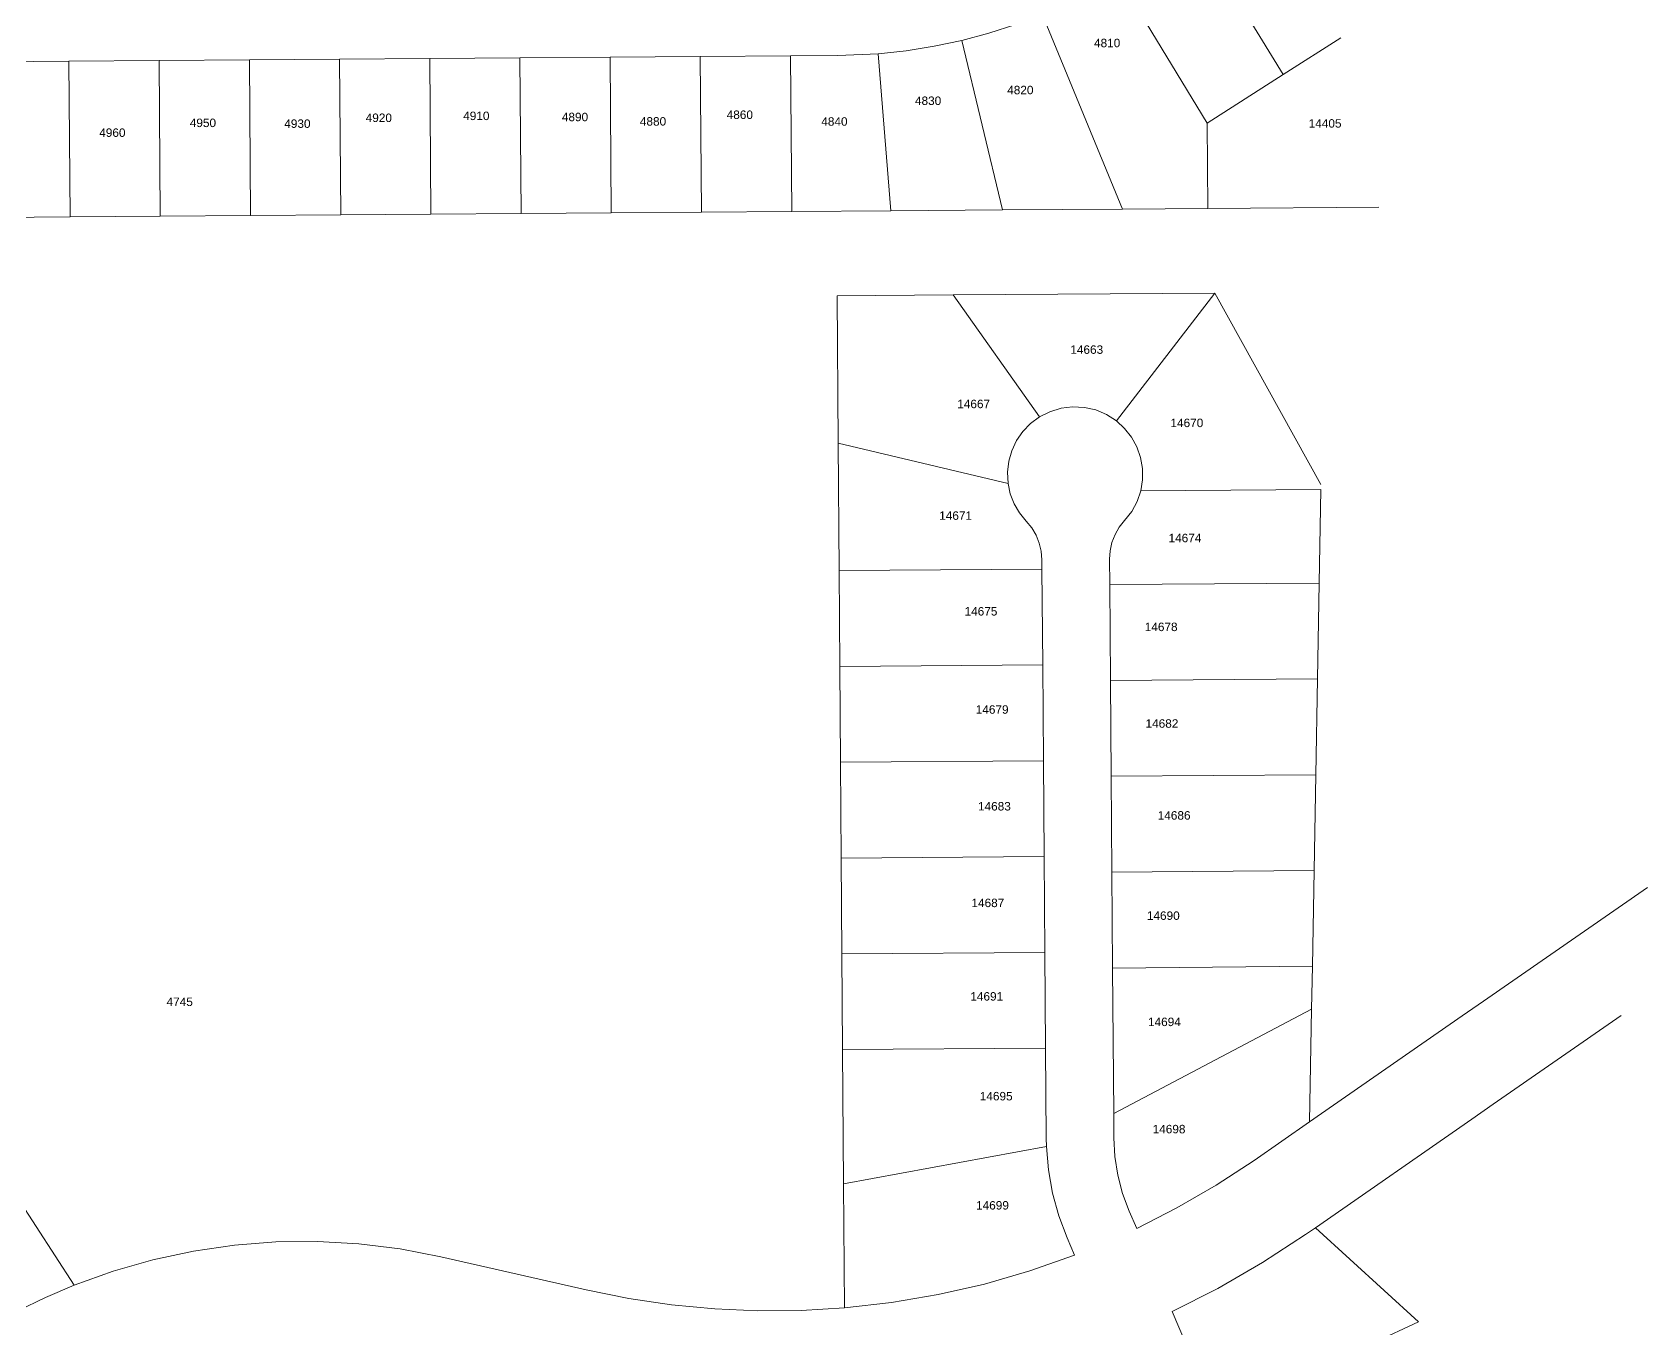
# Model space of a CAD drawing. Header units: feet. Extents: x 865220 to 2843432, y -2240498 to 970288.
# Drawn here: x 2841310 to 2842743, y 962192 to 963342 of the extents above; entities that cross this region are included whole.
import ezdxf
from ezdxf.enums import TextEntityAlignment as Align

# ---------------------------------------------------------------- set-up
doc = ezdxf.new("R2010")
doc.units = ezdxf.units.FT
doc.header["$LTSCALE"] = 0.015
doc.header["$MEASUREMENT"] = 0
doc.layers.add('Dakota County Addresses', color=7, linetype='Continuous')
doc.layers.add('Dakota County Parcels', color=7, linetype='Continuous')
doc.styles.add('Dimensions 100', font='arial.ttf')

# ---------------------------------------------------------------- blocks, each defined once
blk = doc.blocks.new('ACMAP_ANN_TEMPLATE_Dakota County Addresses')
at = {"layer": 'Dakota County Addresses', "style": 'Dimensions 100'}
blk.add_attdef('DakotaCountyAddress', text='', height=50, dxfattribs=at).set_placement((0, 0), align=Align.CENTER)

msp = doc.modelspace()

# ---------------------------------------------------------------- linework, layer by layer
at = {"layer": 'Dakota County Parcels', "lineweight": 5, "ltscale": 100}
for p, q in [((2842419.2, 963304.3), (2842337.5, 963438.7)), ((2842351.7, 963261.3), (2842272.5, 963391.6)), ((2842205.5, 963357.7), (2842276.8, 963185)), ((2842134.1, 963334.5), (2842170.3, 963184.2)), ((2842419.2, 963304.3), (2842470.5, 963336.8)), ((2841262.3, 963315.4), (2841342.3, 963316)), ((2841342.3, 963316), (2841422.3, 963316.6)), ((2841343.4, 963178), (2841342.3, 963316)), ((2841422.3, 963316.6), (2841502.3, 963317.2)), ((2841423.3, 963178.6), (2841422.3, 963316.6)), ((2841502.3, 963317.2), (2841582.3, 963317.8)), ((2841503.3, 963179.2), (2841502.3, 963317.2)), ((2841582.3, 963317.8), (2841662.3, 963318.4)), ((2841583.3, 963179.8), (2841582.3, 963317.8)), ((2841662.3, 963318.4), (2841742.3, 963319)), ((2841663.3, 963180.4), (2841662.3, 963318.4)), ((2841742.3, 963319), (2841822.3, 963319.6)), ((2841743.3, 963181), (2841742.3, 963319)), ((2841822.3, 963319.6), (2841902.2, 963320.2)), ((2841823.3, 963181.6), (2841822.3, 963319.6)), ((2841902.2, 963320.2), (2841982.2, 963320.8)), ((2841903.3, 963182.2), (2841902.2, 963320.2)), ((2841982.2, 963320.8), (2842024.2, 963321.1)), ((2841983.3, 963182.8), (2841982.2, 963320.8)), ((2842024.2, 963321.1), (2842059.9, 963322.7)), ((2842059.9, 963322.7), (2842071.2, 963183.4)), ((2842351.7, 963261.3), (2842419.2, 963304.3)), ((2842352.3, 963185.5), (2842351.7, 963261.3)), ((2842071.2, 963183.4), (2842170.3, 963184.2)), ((2842170.3, 963184.2), (2842276.8, 963185)), ((2842276.8, 963185), (2842352.3, 963185.5)), ((2842352.3, 963185.5), (2842504.1, 963186.7)), ((2841263.4, 963177.4), (2841343.4, 963178)), ((2841343.4, 963178), (2841423.3, 963178.6)), ((2841423.3, 963178.6), (2841503.3, 963179.2)), ((2841503.3, 963179.2), (2841583.3, 963179.8)), ((2841583.3, 963179.8), (2841663.3, 963180.4)), ((2841663.3, 963180.4), (2841743.3, 963181)), ((2841743.3, 963181), (2841823.3, 963181.6)), ((2841823.3, 963181.6), (2841903.3, 963182.2)), ((2841903.3, 963182.2), (2841983.3, 963182.8)), ((2841983.3, 963182.8), (2842071.2, 963183.4)), ((2842023.6, 963108.1), (2842126.6, 963108.8)), ((2842024.5, 962977.4), (2842023.6, 963108.1)), ((2842126.6, 963108.8), (2842358.5, 963110.5)), ((2842126.6, 963108.8), (2842203, 963000.6)), ((2842271.3, 962997.2), (2842358.5, 963110.5)), ((2842358.5, 963110.5), (2842452.7, 962940.7)), ((2842024.5, 962977.4), (2842175.2, 962941.7)), ((2842025.4, 962864.4), (2842024.5, 962977.4)), ((2842292.9, 962935.1), (2842452.6, 962936.2)), ((2842451.2, 962853.3), (2842452.6, 962936.2)), ((2840930.3, 962872.5), (2841346.8, 962230.7)), ((2842205.3, 962865.7), (2842205.3, 962873.9)), ((2842265.4, 962851.9), (2842265.3, 962874.4)), ((2842025.4, 962864.4), (2842205.3, 962865.7)), ((2842026, 962779.4), (2842025.4, 962864.4)), ((2842206, 962780.7), (2842205.3, 962865.7)), ((2842265.4, 962851.9), (2842451.2, 962853.3)), ((2842266.1, 962766.9), (2842265.4, 962851.9)), ((2842449.6, 962768.3), (2842451.2, 962853.3)), ((2842026, 962779.4), (2842206, 962780.7)), ((2842026.6, 962694.4), (2842026, 962779.4)), ((2842206.6, 962695.7), (2842206, 962780.7)), ((2842266.1, 962766.9), (2842449.6, 962768.3)), ((2842266.7, 962681.9), (2842266.1, 962766.9)), ((2842448.1, 962683.3), (2842449.6, 962768.3)), ((2842026.6, 962694.4), (2842206.6, 962695.7)), ((2842027.2, 962609.4), (2842026.6, 962694.4)), ((2842207.2, 962610.8), (2842206.6, 962695.7)), ((2842266.7, 962681.9), (2842448.1, 962683.3)), ((2842446.6, 962598.3), (2842448.1, 962683.3)), ((2842267.3, 962596.9), (2842266.7, 962681.9)), ((2842027.2, 962609.4), (2842207.2, 962610.8)), ((2842027.8, 962524.4), (2842027.2, 962609.4)), ((2842207.8, 962525.8), (2842207.2, 962610.8)), ((2842267.3, 962596.9), (2842446.6, 962598.3)), ((2842267.9, 962511.9), (2842267.3, 962596.9)), ((2842445.1, 962513.4), (2842446.6, 962598.3)), ((2842027.8, 962524.4), (2842207.8, 962525.8)), ((2842208.4, 962440.8), (2842207.8, 962525.8)), ((2842028.5, 962439.5), (2842027.8, 962524.4)), ((2842267.9, 962511.9), (2842445.1, 962513.4)), ((2842268.9, 962383), (2842267.9, 962511.9)), ((2842444.4, 962475.4), (2842445.1, 962513.4)), ((2842268.9, 962383), (2842444.4, 962475.4)), ((2842442.7, 962375.4), (2842444.4, 962475.4)), ((2842028.5, 962439.5), (2842208.4, 962440.8)), ((2842029.3, 962320.5), (2842028.5, 962439.5)), ((2842209, 962360.9), (2842208.4, 962440.8)), ((2842269, 962361.4), (2842268.9, 962383)), ((2842393.4, 962341.2), (2842442.7, 962375.4)), ((2842029.3, 962320.5), (2842209.2, 962353.6)), ((2842209, 962360.9), (2842209.2, 962353.6)), ((2842030.2, 962210.5), (2842029.3, 962320.5)), ((2842282.7, 962296.2), (2842289.3, 962280.8)), ((2842439, 962275.5), (2842447.8, 962281.6)), ((2842447.8, 962281.6), (2842539.3, 962198)), ((2842227.5, 962272.6), (2842234.1, 962257.1)), ((2841672, 962255.8), (2841801.1, 962226.5)), ((2842320.8, 962207.2), (2842360.3, 962115.3)), ((2842360.3, 962115.3), (2842539.3, 962198))]:
    msp.add_line(p, q, dxfattribs=at)
for points in [[(2842134.1, 963334.5), (2842158.3, 963341), (2842182.1, 963348.8), (2842205.5, 963357.7)], [(2842059.9, 963322.7), (2842084.8, 963325.3), (2842109.6, 963329.3), (2842134.1, 963334.5)], [(2842203, 963000.6), (2842195.1, 962994.7), (2842188.3, 962987.7), (2842182.7, 962979.6), (2842178.5, 962970.7), (2842175.9, 962961.3), (2842174.7, 962951.5), (2842175.2, 962941.7)], [(2842271.3, 962997.2), (2842262.6, 963002.8), (2842253, 963006.8), (2842242.9, 963009.1), (2842232.5, 963009.6), (2842222.2, 963008.3), (2842212.3, 963005.3), (2842203, 963000.6)], [(2842292.9, 962935.1), (2842294.5, 962944.9), (2842294.5, 962954.8), (2842292.8, 962964.6), (2842289.5, 962974), (2842284.8, 962982.7), (2842278.6, 962990.5), (2842271.3, 962997.2)], [(2842175.2, 962941.7), (2842177.2, 962932.5), (2842180.6, 962923.6), (2842185.4, 962915.5), (2842191.4, 962908.1)], [(2842278.6, 962908.8), (2842284.9, 962916.7), (2842289.7, 962925.5), (2842292.9, 962935.1)], [(2842205.3, 962873.9), (2842204.6, 962881.5), (2842202.9, 962888.8), (2842200, 962895.8), (2842196.2, 962902.3), (2842191.4, 962908.1)], [(2842278.6, 962908.8), (2842273.9, 962902.9), (2842270.2, 962896.3), (2842267.4, 962889.3), (2842265.8, 962881.9), (2842265.3, 962874.4)], [(2842442.7, 962375.4), (2842578.1, 962469.4), (2842597, 962482.4), (2842742.5, 962583.4)], [(2842447.8, 962281.6), (2842586.7, 962378), (2842605.6, 962391.1), (2842718.9, 962469.7)], [(2842209.2, 962353.6), (2842211, 962332.8), (2842214.7, 962312.2), (2842220.2, 962292.1), (2842227.5, 962272.6)], [(2842269, 962361.4), (2842270, 962344.7), (2842272.6, 962328.1), (2842276.8, 962311.9), (2842282.7, 962296.2)], [(2842289.3, 962280.8), (2842325, 962299.1), (2842359.8, 962319.2), (2842393.4, 962341.2)], [(2841672, 962255.8), (2841635.9, 962262.8), (2841599.4, 962267.3), (2841562.7, 962269.4), (2841525.9, 962269), (2841489.2, 962266.2), (2841452.8, 962260.9), (2841416.8, 962253.2), (2841381.5, 962243.1), (2841346.8, 962230.7)], [(2842320.8, 962207.2), (2842361.4, 962227.8), (2842400.8, 962250.6), (2842439, 962275.5)], [(2842030.2, 962210.5), (2842071.9, 962215.2), (2842113.3, 962222.3), (2842154.2, 962231.6), (2842194.5, 962243.3), (2842234.1, 962257.1)], [(2841346.8, 962230.7), (2841321.5, 962219.8), (2841296.8, 962207.8), (2841272.7, 962194.5)], [(2841801.1, 962226.5), (2841838.8, 962218.9), (2841876.8, 962213.3), (2841915, 962209.7), (2841953.4, 962208), (2841991.8, 962208.2), (2842030.2, 962210.5)]]:
    msp.add_lwpolyline(points, dxfattribs=at)

# ---------------------------------------------------------------- block references
at = {"layer": 'Dakota County Addresses', "lineweight": 5, "ltscale": 100, "xscale": 0.15, "yscale": 0.15, "zscale": 0.15}
for p, values in [((2842263.1, 963328.5), {'DakotaCountyAddress': '4810'}), ((2842104.3, 963277.3), {'DakotaCountyAddress': '4830'}), ((2842186.1, 963286.8), {'DakotaCountyAddress': '4820'}), ((2841703.6, 963263.9), {'DakotaCountyAddress': '4910'}), ((2841791.1, 963262.9), {'DakotaCountyAddress': '4890'}), ((2841937.3, 963264.9), {'DakotaCountyAddress': '4860'}), ((2841380.8, 963249), {'DakotaCountyAddress': '4960'}), ((2841461.1, 963257.7), {'DakotaCountyAddress': '4950'}), ((2841544.9, 963257), {'DakotaCountyAddress': '4930'}), ((2841617.1, 963262.2), {'DakotaCountyAddress': '4920'}), ((2841860.3, 963259), {'DakotaCountyAddress': '4880'}), ((2842021.2, 963258.9), {'DakotaCountyAddress': '4840'}), ((2842456.4, 963257.2), {'DakotaCountyAddress': '14405'}), ((2842245, 963056.6), {'DakotaCountyAddress': '14663'}), ((2842144.7, 963008.4), {'DakotaCountyAddress': '14667'}), ((2842333.8, 962991.6), {'DakotaCountyAddress': '14670'}), ((2842128.7, 962909.4), {'DakotaCountyAddress': '14671'}), ((2842332.1, 962889.5), {'DakotaCountyAddress': '14674'}), ((2842151.2, 962824.5), {'DakotaCountyAddress': '14675'}), ((2842311, 962810.7), {'DakotaCountyAddress': '14678'}), ((2842161.1, 962737.4), {'DakotaCountyAddress': '14679'}), ((2842311.7, 962725), {'DakotaCountyAddress': '14682'}), ((2842163.1, 962651.6), {'DakotaCountyAddress': '14683'}), ((2842322.5, 962643.5), {'DakotaCountyAddress': '14686'}), ((2842157.3, 962565.9), {'DakotaCountyAddress': '14687'}), ((2842312.9, 962554.6), {'DakotaCountyAddress': '14690'}), ((2841440.5, 962478.2), {'DakotaCountyAddress': '4745'}), ((2842156.3, 962483), {'DakotaCountyAddress': '14691'}), ((2842313.9, 962460.4), {'DakotaCountyAddress': '14694'}), ((2842164.7, 962394.5), {'DakotaCountyAddress': '14695'}), ((2842318, 962365.3), {'DakotaCountyAddress': '14698'}), ((2842161.4, 962297.7), {'DakotaCountyAddress': '14699'})]:
    msp.add_blockref('ACMAP_ANN_TEMPLATE_Dakota County Addresses', p, dxfattribs=at).add_auto_attribs(values)

doc.saveas('drawing.dxf')
